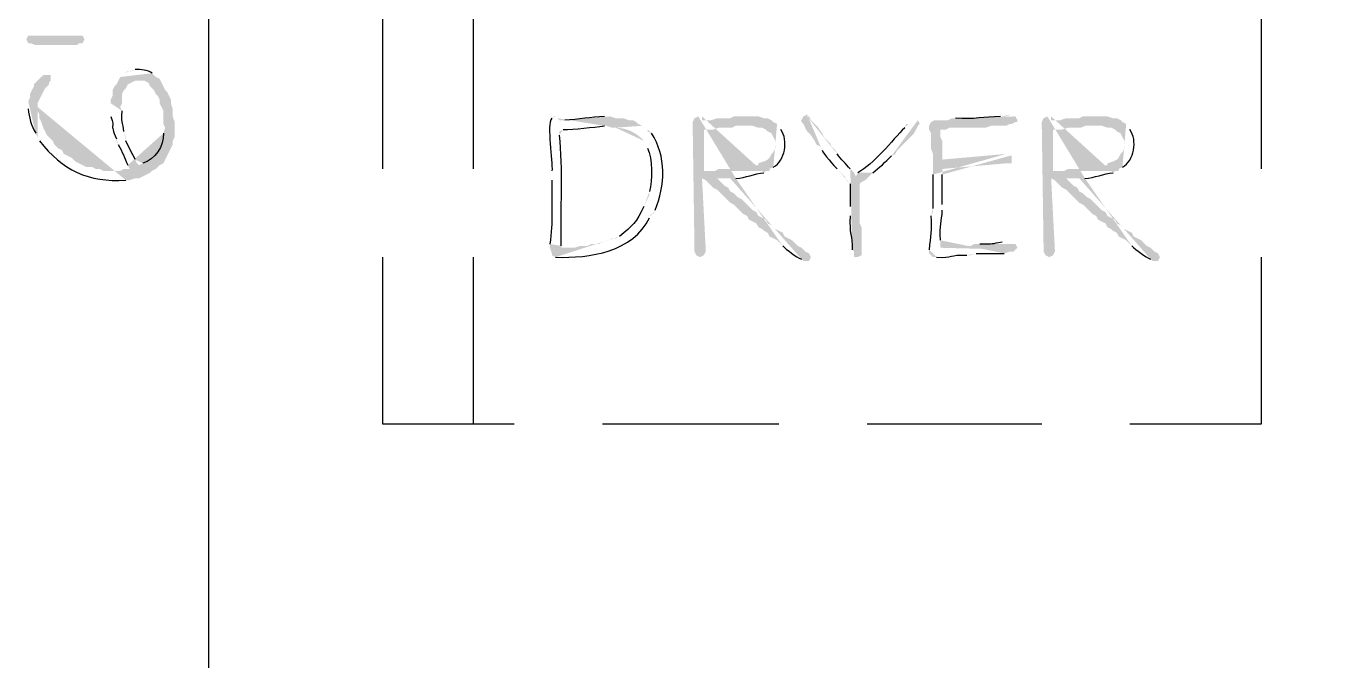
# Model space of a CAD drawing. Header units: inches. Extents: x -167 to 6071, y -6287 to -2731.
# Drawn here: x 1393.72 to 1431.12, y -5776.15 to -5758.12 of the extents above; entities that cross this region are included whole.
import ezdxf

# ---------------------------------------------------------------- set-up
doc = ezdxf.new("R2010")
doc.units = ezdxf.units.IN
doc.header["$LTSCALE"] = 96
doc.header["$MEASUREMENT"] = 0
doc.layers.add('PDF_Geometry', color=7, linetype='Continuous', true_color=0x4a4a4a)
doc.layers.add('PDF_Solid Fills', color=7, linetype='Continuous')

msp = doc.modelspace()

# ---------------------------------------------------------------- hatches: boundary and pattern name
at = {"layer": 'PDF_Solid Fills', "transparency": 33554559}
for points in [[(1393.717, -5758.495), (1393.77, -5758.602), (1393.823, -5758.602), (1393.983, -5758.655), (1395.157, -5758.655), (1395.21, -5758.602), (1395.317, -5758.602), (1395.37, -5758.495), (1395.317, -5758.389), (1393.77, -5758.389)], [(1414.25, -5760.682), (1413.823, -5760.682), (1413.717, -5760.735), (1413.343, -5760.735), (1413.183, -5760.789), (1412.917, -5760.789), (1414.943, -5760.842), (1414.89, -5760.789), (1414.783, -5760.735), (1414.677, -5760.735), (1414.517, -5760.682), (1414.41, -5760.682)], [(1424.17, -5760.682), (1423.743, -5760.682), (1423.637, -5760.735), (1423.263, -5760.735), (1423.103, -5760.789), (1422.837, -5760.789), (1424.863, -5760.842), (1424.81, -5760.789), (1424.703, -5760.735), (1424.597, -5760.735), (1424.437, -5760.682), (1424.33, -5760.682)]]:
    msp.add_hatch(color=256, dxfattribs=at).paths.add_polyline_path(points)
h = msp.add_hatch(color=256, dxfattribs=at)
h.paths.add_polyline_path([(1393.77, -5760.415), (1393.77, -5760.469)], flags=0)
h.paths.add_polyline_path([(1393.983, -5761.162), (1394.037, -5761.269), (1394.037, -5760.309), (1394.09, -5760.202), (1394.197, -5759.989), (1394.25, -5759.882), (1394.357, -5759.775), (1394.357, -5759.722), (1394.41, -5759.669), (1394.41, -5759.509), (1394.197, -5759.509), (1394.143, -5759.562), (1393.93, -5759.775), (1393.93, -5759.829), (1393.877, -5759.935), (1393.823, -5760.042), (1393.823, -5760.149), (1393.77, -5760.255)], flags=0)
h = msp.add_hatch(color=256, dxfattribs=at)
h.paths.add_polyline_path([(1396.117, -5760.469), (1396.117, -5760.682)], flags=0)
h.paths.add_polyline_path([(1396.277, -5761.322), (1396.277, -5761.375), (1396.33, -5761.482)], flags=0)
h.paths.add_polyline_path([(1396.597, -5762.069), (1396.65, -5762.175), (1396.65, -5762.495), (1396.81, -5762.442), (1396.917, -5762.442), (1397.13, -5762.335), (1397.237, -5762.282), (1397.29, -5762.229), (1397.397, -5762.175), (1397.45, -5762.122), (1397.503, -5762.069), (1397.61, -5762.015), (1397.663, -5761.909), (1397.663, -5761.002), (1397.61, -5761.162)], flags=0)
h.paths.add_polyline_path([(1397.023, -5762.015), (1396.917, -5762.069), (1396.863, -5762.015), (1396.81, -5761.909)], flags=0)
h.paths.add_polyline_path([(1396.543, -5761.375), (1396.543, -5761.269), (1396.49, -5761.109)], flags=0)
h.paths.add_polyline_path([(1396.437, -5760.522), (1396.383, -5760.415), (1396.383, -5759.562), (1396.33, -5759.669), (1396.277, -5759.775), (1396.223, -5759.829), (1396.17, -5759.935), (1396.17, -5760.095), (1396.117, -5760.202), (1396.117, -5760.309)], flags=0)
h = msp.add_hatch(color=256, dxfattribs=at)
h.paths.add_polyline_path([(1396.383, -5759.562), (1396.383, -5760.415), (1396.437, -5760.309), (1396.437, -5760.042), (1396.49, -5759.935), (1396.543, -5759.882), (1396.597, -5759.775), (1396.81, -5759.669), (1397.077, -5759.669), (1397.183, -5759.722), (1397.237, -5759.829), (1397.343, -5759.935), (1397.397, -5760.042), (1397.45, -5760.095), (1397.503, -5760.202), (1397.503, -5760.309), (1397.557, -5760.415), (1397.61, -5760.522), (1397.61, -5760.895), (1397.663, -5761.002), (1397.663, -5761.909), (1397.717, -5761.802), (1397.77, -5761.695), (1397.877, -5761.482), (1397.877, -5761.375), (1397.93, -5761.269), (1397.93, -5760.842), (1397.877, -5760.682), (1397.877, -5760.469), (1397.823, -5760.309), (1397.823, -5760.202), (1397.77, -5760.095), (1397.717, -5759.989), (1397.663, -5759.935), (1397.557, -5759.722), (1397.503, -5759.615), (1397.397, -5759.562), (1397.29, -5759.455)], flags=0)
h.paths.add_polyline_path([(1396.81, -5759.349), (1396.703, -5759.402), (1396.597, -5759.402), (1396.49, -5759.455)], flags=0)
h = msp.add_hatch(color=256, dxfattribs=at)
h.paths.add_polyline_path([(1394.037, -5761.269), (1394.09, -5761.375)], flags=0)
h.paths.add_polyline_path([(1396.543, -5762.495), (1396.65, -5762.495), (1396.65, -5762.175), (1396.49, -5762.175), (1396.383, -5762.229), (1395.903, -5762.229), (1395.797, -5762.175), (1395.69, -5762.175), (1395.583, -5762.122), (1395.423, -5762.122), (1395.103, -5761.962), (1394.997, -5761.855), (1394.89, -5761.802), (1394.783, -5761.749), (1394.73, -5761.642), (1394.623, -5761.589), (1394.517, -5761.482), (1394.463, -5761.375), (1394.357, -5761.269), (1394.303, -5761.215), (1394.197, -5761.002), (1394.143, -5760.842), (1394.09, -5760.735), (1394.09, -5760.629), (1394.037, -5760.522), (1394.037, -5760.415)], flags=0)
h = msp.add_hatch(color=256, dxfattribs=at)
h.paths.add_polyline_path([(1408.757, -5760.682), (1408.703, -5760.682), (1408.65, -5760.735)], flags=0)
h.paths.add_polyline_path([(1408.65, -5762.229), (1408.65, -5762.495)], flags=0)
h.paths.add_polyline_path([(1408.597, -5764.309), (1408.597, -5764.415), (1408.917, -5764.415), (1408.917, -5764.362)], flags=0)
h.paths.add_polyline_path([(1408.863, -5761.215), (1408.863, -5761.109), (1408.97, -5761.055)], flags=0)
h.paths.add_polyline_path([(1410.143, -5760.949), (1411.21, -5760.949), (1411.103, -5760.895), (1411.05, -5760.842), (1408.863, -5760.789), (1408.81, -5760.735)], flags=0)
h = msp.add_hatch(color=256, dxfattribs=at)
h.paths.add_polyline_path([(1410.197, -5760.682), (1410.143, -5760.682)], flags=0)
h.paths.add_polyline_path([(1409.023, -5760.789), (1408.863, -5760.789), (1411.05, -5760.842), (1410.943, -5760.789), (1410.837, -5760.789), (1410.677, -5760.735), (1410.463, -5760.735), (1410.303, -5760.682)], flags=0)
h = msp.add_hatch(color=256, dxfattribs=at)
h.paths.add_polyline_path([(1412.81, -5760.682), (1412.703, -5760.735), (1412.65, -5760.842), (1412.703, -5764.469), (1412.703, -5764.522), (1412.757, -5764.629), (1412.863, -5764.682), (1412.97, -5764.629), (1413.023, -5764.522), (1413.023, -5764.469), (1412.917, -5762.442), (1413.877, -5762.442)], flags=0)
h.paths.add_polyline_path([(1414.677, -5762.282), (1414.73, -5762.229), (1412.97, -5762.229), (1412.97, -5761.055), (1413.237, -5761.055), (1413.397, -5761.002), (1413.77, -5761.002), (1413.877, -5760.949), (1414.25, -5760.949), (1415.05, -5760.895), (1414.943, -5760.842), (1412.917, -5760.789), (1412.917, -5760.682)], flags=0)
h = msp.add_hatch(color=256, dxfattribs=at)
h.paths.add_polyline_path([(1415.903, -5760.629), (1415.797, -5760.682), (1415.743, -5760.789), (1415.743, -5760.842), (1415.797, -5760.895), (1415.903, -5761.109), (1416.01, -5761.215), (1416.117, -5761.375), (1416.17, -5761.482), (1416.277, -5761.535), (1416.33, -5761.642)], flags=0)
h.paths.add_polyline_path([(1416.757, -5762.175), (1416.863, -5762.282), (1416.97, -5762.389), (1417.023, -5762.495), (1417.13, -5762.602)], flags=0)
h.paths.add_polyline_path([(1417.13, -5763.242), (1417.13, -5763.509)], flags=0)
h.paths.add_polyline_path([(1417.183, -5764.469), (1417.237, -5764.522), (1417.237, -5764.682), (1417.343, -5764.682), (1417.45, -5764.629), (1417.45, -5763.829), (1417.397, -5763.722), (1417.397, -5762.602), (1417.45, -5762.549), (1417.557, -5762.495), (1417.663, -5762.389), (1417.29, -5762.389), (1417.237, -5762.282), (1417.13, -5762.175)], flags=0)
h.paths.add_polyline_path([(1416.757, -5761.749), (1416.703, -5761.642), (1416.597, -5761.535), (1416.543, -5761.429), (1416.437, -5761.322), (1416.383, -5761.269), (1416.33, -5761.162), (1416.223, -5761.002), (1416.117, -5760.895), (1416.01, -5760.789), (1415.957, -5760.682), (1415.903, -5760.682)], flags=0)
h = msp.add_hatch(color=256, dxfattribs=at)
h.paths.add_polyline_path([(1421.717, -5760.629), (1421.557, -5760.682), (1421.397, -5760.682)], flags=0)
h.paths.add_polyline_path([(1420.117, -5760.735), (1420.01, -5760.735), (1419.903, -5760.789), (1419.53, -5760.789), (1419.423, -5760.842), (1419.37, -5760.949), (1419.37, -5761.055), (1419.423, -5761.162), (1419.423, -5761.589), (1419.477, -5761.749), (1419.477, -5761.962), (1419.743, -5761.909), (1419.743, -5761.375), (1419.69, -5761.269), (1419.69, -5761.055), (1419.85, -5761.055), (1419.957, -5761.002), (1420.97, -5761.002), (1421.13, -5760.949), (1421.557, -5760.949), (1421.663, -5760.895), (1421.717, -5760.895), (1421.823, -5760.842), (1421.877, -5760.842), (1421.877, -5760.789), (1421.823, -5760.682)], flags=0)
h = msp.add_hatch(color=256, dxfattribs=at)
h.paths.add_polyline_path([(1422.73, -5760.682), (1422.623, -5760.735), (1422.57, -5760.842), (1422.623, -5764.469), (1422.623, -5764.522), (1422.677, -5764.629), (1422.783, -5764.682), (1422.89, -5764.629), (1422.943, -5764.522), (1422.943, -5764.469), (1422.837, -5762.442), (1423.797, -5762.442)], flags=0)
h.paths.add_polyline_path([(1424.597, -5762.282), (1424.65, -5762.229), (1422.89, -5762.229), (1422.89, -5761.055), (1423.157, -5761.055), (1423.317, -5761.002), (1423.69, -5761.002), (1423.797, -5760.949), (1424.17, -5760.949), (1424.97, -5760.895), (1424.863, -5760.842), (1422.837, -5760.789), (1422.837, -5760.682)], flags=0)
h = msp.add_hatch(color=256, dxfattribs=at)
h.paths.add_polyline_path([(1411.21, -5760.949), (1410.143, -5760.949), (1410.197, -5760.949), (1410.357, -5761.002), (1410.463, -5761.002)], flags=0)
h.paths.add_polyline_path([(1411.263, -5761.375, 0.210636), (1410.463, -5761.002)], flags=0)
h.paths.add_polyline_path([(1411.263, -5761.375), (1411.317, -5761.482), (1411.37, -5761.589)], flags=0)
h.paths.add_polyline_path([(1411.423, -5762.815), (1411.423, -5762.922), (1411.37, -5763.029), (1411.317, -5763.135), (1411.263, -5763.242)], flags=0)
h.paths.add_polyline_path([(1410.57, -5764.095), (1410.463, -5764.149), (1410.357, -5764.149), (1410.25, -5764.202), (1410.09, -5764.255), (1409.983, -5764.309), (1409.77, -5764.309), (1409.663, -5764.362), (1409.45, -5764.362), (1409.29, -5764.415), (1408.597, -5764.415), (1408.65, -5764.575), (1408.65, -5764.629), (1408.757, -5764.682)], flags=0)
h.paths.add_polyline_path([(1411.423, -5763.562), (1411.477, -5763.455), (1411.53, -5763.455), (1411.583, -5763.349)], flags=0)
h.paths.add_polyline_path([(1411.477, -5761.162), (1411.37, -5761.109), (1411.37, -5761.055), (1411.317, -5761.002)], flags=0)
h = msp.add_hatch(color=256, dxfattribs=at)
h.paths.add_polyline_path([(1415.05, -5760.895), (1414.25, -5760.949), (1414.357, -5760.949), (1414.517, -5761.002), (1414.623, -5761.002), (1414.73, -5761.055), (1414.783, -5761.109), (1414.89, -5761.162), (1414.997, -5761.375), (1414.997, -5761.589), (1414.943, -5761.695), (1414.89, -5761.749), (1414.837, -5761.855), (1414.783, -5761.909), (1414.677, -5761.962), (1414.517, -5762.015), (1414.517, -5762.069), (1414.357, -5762.069), (1414.25, -5762.122), (1414.037, -5762.122), (1413.93, -5762.175), (1413.397, -5762.175), (1413.29, -5762.229), (1412.97, -5762.229), (1414.837, -5762.229), (1414.837, -5762.175), (1414.943, -5762.122)], flags=0)
h.paths.add_polyline_path([(1415.157, -5761.055), (1415.103, -5760.949)], flags=0)
h = msp.add_hatch(color=256, dxfattribs=at)
h.paths.add_polyline_path([(1418.943, -5760.735), (1418.89, -5760.789), (1418.783, -5760.895), (1418.73, -5760.895), (1418.677, -5761.002)], flags=0)
h.paths.add_polyline_path([(1417.343, -5762.282), (1417.29, -5762.389), (1417.663, -5762.389), (1417.77, -5762.282)], flags=0)
h.paths.add_polyline_path([(1418.303, -5761.802), (1418.41, -5761.749), (1418.463, -5761.642), (1418.517, -5761.589), (1418.943, -5761.162), (1418.997, -5761.055), (1419.05, -5760.949), (1419.103, -5760.895), (1419.05, -5760.789)], flags=0)
h = msp.add_hatch(color=256, dxfattribs=at)
h.paths.add_polyline_path([(1424.97, -5760.895), (1424.17, -5760.949), (1424.277, -5760.949), (1424.437, -5761.002), (1424.543, -5761.002), (1424.65, -5761.055), (1424.703, -5761.109), (1424.81, -5761.162), (1424.863, -5761.269), (1424.917, -5761.375), (1424.917, -5761.589), (1424.863, -5761.695), (1424.81, -5761.749), (1424.757, -5761.855), (1424.703, -5761.909), (1424.597, -5761.962), (1424.437, -5762.015), (1424.437, -5762.069), (1424.277, -5762.069), (1424.17, -5762.122), (1423.957, -5762.122), (1423.85, -5762.175), (1423.317, -5762.175), (1423.21, -5762.229), (1422.89, -5762.229), (1424.757, -5762.229), (1424.757, -5762.175), (1424.863, -5762.122)], flags=0)
h.paths.add_polyline_path([(1425.077, -5761.055), (1425.023, -5760.949)], flags=0)
h = msp.add_hatch(color=256, dxfattribs=at)
h.paths.add_polyline_path([(1421.557, -5761.749), (1419.743, -5761.909), (1419.477, -5761.962), (1419.477, -5762.335)], flags=0)
h.paths.add_polyline_path([(1419.477, -5763.295), (1419.477, -5763.402), (1419.423, -5763.509)], flags=0)
h.paths.add_polyline_path([(1419.37, -5764.469), (1419.37, -5764.575), (1419.423, -5764.629), (1419.477, -5764.682), (1419.583, -5764.682)], flags=0)
h.paths.add_polyline_path([(1420.437, -5764.629), (1420.543, -5764.629), (1420.703, -5764.575)], flags=0)
h.paths.add_polyline_path([(1421.503, -5764.575), (1421.663, -5764.522), (1421.77, -5764.522), (1421.823, -5764.469), (1419.69, -5764.415), (1419.69, -5764.202)], flags=0)
h.paths.add_polyline_path([(1419.743, -5763.349), (1419.743, -5763.189)], flags=0)
h.paths.add_polyline_path([(1419.743, -5762.335), (1419.743, -5762.175), (1421.557, -5762.015), (1421.717, -5762.015), (1421.717, -5761.802), (1421.663, -5761.802)], flags=0)
h = msp.add_hatch(color=256, dxfattribs=at)
h.paths.add_polyline_path([(1413.877, -5762.442), (1412.917, -5762.442), (1413.023, -5762.495), (1413.13, -5762.602), (1413.237, -5762.709), (1413.343, -5762.762), (1413.45, -5762.869), (1413.557, -5762.975), (1413.61, -5763.029), (1413.717, -5763.135), (1413.823, -5763.189), (1413.93, -5763.295), (1413.983, -5763.349), (1414.09, -5763.455), (1414.197, -5763.509), (1414.25, -5763.615), (1414.463, -5763.722), (1414.517, -5763.829), (1414.623, -5763.882), (1414.677, -5763.935), (1414.783, -5763.989), (1414.837, -5764.095), (1415.05, -5764.202), (1415.21, -5764.362)], flags=0)
h.paths.add_polyline_path([(1415.743, -5764.735), (1415.797, -5764.789), (1415.957, -5764.789), (1416.01, -5764.682), (1415.957, -5764.575), (1415.85, -5764.522), (1415.743, -5764.415), (1415.637, -5764.362), (1415.53, -5764.255), (1415.477, -5764.202), (1415.263, -5764.095), (1415.21, -5763.989), (1415.103, -5763.935), (1414.997, -5763.882), (1414.89, -5763.775), (1414.783, -5763.722), (1414.73, -5763.615), (1414.517, -5763.509), (1414.463, -5763.402), (1414.357, -5763.349), (1414.303, -5763.295), (1414.197, -5763.189), (1414.143, -5763.135), (1414.037, -5763.029), (1413.93, -5762.975), (1413.823, -5762.869), (1413.717, -5762.815), (1413.663, -5762.709), (1413.557, -5762.655), (1413.45, -5762.549), (1413.343, -5762.442), (1413.717, -5762.442)], flags=0)
h = msp.add_hatch(color=256, dxfattribs=at)
h.paths.add_polyline_path([(1423.797, -5762.442), (1422.837, -5762.442), (1422.943, -5762.495), (1423.157, -5762.709), (1423.263, -5762.762), (1423.477, -5762.975), (1423.53, -5763.029), (1423.637, -5763.135), (1423.743, -5763.189), (1423.85, -5763.295), (1423.903, -5763.349), (1424.01, -5763.455), (1424.117, -5763.509), (1424.17, -5763.615), (1424.383, -5763.722), (1424.437, -5763.829), (1424.543, -5763.882), (1424.597, -5763.935), (1424.703, -5763.989), (1424.757, -5764.095), (1424.863, -5764.149), (1424.97, -5764.202), (1425.13, -5764.362)], flags=0)
h.paths.add_polyline_path([(1425.663, -5764.735), (1425.717, -5764.789), (1425.877, -5764.789), (1425.93, -5764.682), (1425.877, -5764.575), (1425.77, -5764.522), (1425.663, -5764.415), (1425.557, -5764.362), (1425.45, -5764.255), (1425.397, -5764.202), (1425.183, -5764.095), (1425.13, -5763.989), (1424.917, -5763.882), (1424.81, -5763.775), (1424.703, -5763.722), (1424.65, -5763.615), (1424.543, -5763.562), (1424.437, -5763.509), (1424.383, -5763.402), (1424.277, -5763.349), (1424.223, -5763.295), (1424.117, -5763.189), (1424.063, -5763.135), (1423.957, -5763.029), (1423.85, -5762.975), (1423.743, -5762.869), (1423.637, -5762.815), (1423.583, -5762.709), (1423.477, -5762.655), (1423.263, -5762.442), (1423.637, -5762.442)], flags=0)
h = msp.add_hatch(color=256, dxfattribs=at)
h.paths.add_polyline_path([(1421.663, -5764.255), (1421.45, -5764.255)], flags=0)
h.paths.add_polyline_path([(1420.81, -5764.309), (1420.65, -5764.309), (1420.543, -5764.362), (1420.063, -5764.362), (1419.903, -5764.415), (1419.69, -5764.415), (1421.823, -5764.469), (1421.877, -5764.415), (1421.823, -5764.309)], flags=0)

# ---------------------------------------------------------------- linework, layer by layer
at = {"layer": 'PDF_Geometry', "color": 7}
msp.add_lwpolyline([(1533.663, -5714.602), (1539.423, -5714.602), (1539.423, -5581.109), (1396.917, -5581.109), (1396.917, -5714.602), (1436.437, -5714.602), (1436.437, -5730.602), (1440.437, -5730.602), (1440.437, -5734.069), (1436.437, -5734.069), (1436.437, -5738.069), (1432.917, -5738.069), (1432.917, -5734.069), (1398.89, -5734.069), (1398.89, -5778.069), (1432.917, -5778.069), (1432.917, -5774.069), (1436.437, -5774.069), (1436.437, -5841.162), (1439.263, -5843.989), (1436.757, -5846.442), (1416.97, -5866.229)], dxfattribs=at)
at = {"layer": 'PDF_Geometry'}
for points in [[(1403.85, -5762.175), (1403.85, -5757.162)], [(1406.41, -5757.162), (1406.41, -5762.175)], [(1428.81, -5757.162), (1428.81, -5762.175)], [(1407.583, -5769.429), (1403.85, -5769.429), (1403.85, -5764.682)], [(1406.41, -5764.682), (1406.41, -5769.429)], [(1428.81, -5764.682), (1428.81, -5769.429), (1425.077, -5769.429)], [(1415.103, -5769.429), (1410.09, -5769.429)], [(1422.57, -5769.429), (1417.61, -5769.429)]]:
    msp.add_lwpolyline(points, dxfattribs=at)
at = {"layer": 'PDF_Geometry', "color": 7}
for points in [[(1397.29, -5759.455), (1397.166, -5759.367), (1396.973, -5759.34), (1396.81, -5759.349)], [(1393.77, -5760.469), (1393.799, -5760.704), (1393.855, -5760.949), (1393.983, -5761.162)], [(1396.117, -5760.682), (1396.262, -5761.059), (1396.058, -5760.821), (1396.277, -5761.322)], [(1396.49, -5761.109), (1396.472, -5760.828), (1396.407, -5760.983), (1396.437, -5760.522)], [(1394.09, -5761.375), (1394.742, -5762.22), (1395.476, -5762.559), (1396.543, -5762.495)], [(1396.81, -5761.909), (1396.721, -5761.731), (1396.632, -5761.553), (1396.543, -5761.375)], [(1397.61, -5761.162), (1397.632, -5761.531), (1397.377, -5761.907), (1397.023, -5762.015)], [(1396.33, -5761.482), (1396.454, -5761.702), (1396.499, -5761.856), (1396.597, -5762.069)]]:
    msp.add_open_spline(points, degree=3, dxfattribs=at)
at = {"layer": 'PDF_Geometry'}
for points in [[(1410.143, -5760.682), (1409.766, -5760.694), (1409.401, -5760.778), (1409.023, -5760.789)], [(1421.397, -5760.682), (1420.914, -5760.699), (1420.659, -5760.767), (1420.117, -5760.735)], [(1408.65, -5760.735), (1408.488, -5760.922), (1408.686, -5761.964), (1408.65, -5762.229)], [(1408.97, -5761.055), (1409.285, -5761.053), (1409.833, -5760.992), (1410.143, -5760.949)], [(1414.943, -5762.122), (1415.281, -5761.943), (1415.374, -5761.367), (1415.157, -5761.055)], [(1418.677, -5761.002), (1418.314, -5761.368), (1417.791, -5762.048), (1417.343, -5762.282)], [(1424.863, -5762.122), (1425.201, -5761.943), (1425.294, -5761.367), (1425.077, -5761.055)], [(1408.917, -5764.362), (1408.886, -5763.386), (1408.98, -5762.138), (1408.863, -5761.215)], [(1411.583, -5763.349), (1411.87, -5762.648), (1411.917, -5761.809), (1411.477, -5761.162)], [(1411.37, -5761.589), (1411.51, -5761.866), (1411.519, -5762.513), (1411.423, -5762.815)], [(1416.33, -5761.642), (1416.36, -5761.734), (1416.681, -5762.102), (1416.757, -5762.175)], [(1417.13, -5762.175), (1417.002, -5762.026), (1416.858, -5761.903), (1416.757, -5761.749)], [(1417.77, -5762.282), (1417.956, -5762.146), (1418.128, -5761.976), (1418.303, -5761.802)], [(1408.65, -5762.495), (1408.637, -5763.126), (1408.688, -5763.687), (1408.597, -5764.309)], [(1413.877, -5762.442), (1414.156, -5762.436), (1414.406, -5762.303), (1414.677, -5762.282)], [(1419.477, -5762.335), (1419.477, -5762.655), (1419.477, -5762.975), (1419.477, -5763.295)], [(1419.743, -5763.189), (1419.743, -5762.904), (1419.743, -5762.62), (1419.743, -5762.335)], [(1423.797, -5762.442), (1424.076, -5762.436), (1424.326, -5762.303), (1424.597, -5762.282)], [(1417.13, -5762.602), (1417.13, -5762.815), (1417.13, -5763.029), (1417.13, -5763.242)], [(1411.263, -5763.242), (1411.062, -5763.684), (1410.938, -5763.795), (1410.57, -5764.095)], [(1408.757, -5764.682), (1409.721, -5764.725), (1410.966, -5764.527), (1411.423, -5763.562)], [(1417.13, -5763.509), (1417.088, -5764.042), (1417.194, -5764.057), (1417.183, -5764.469)], [(1419.423, -5763.509), (1419.44, -5763.935), (1419.409, -5764.073), (1419.37, -5764.469)], [(1419.69, -5764.202), (1419.658, -5763.738), (1419.732, -5763.698), (1419.743, -5763.349)], [(1415.21, -5764.362), (1415.325, -5764.472), (1415.594, -5764.684), (1415.743, -5764.735)], [(1421.45, -5764.255), (1421.107, -5764.311), (1421.248, -5764.32), (1420.81, -5764.309)], [(1425.13, -5764.362), (1425.246, -5764.472), (1425.514, -5764.684), (1425.663, -5764.735)], [(1419.583, -5764.682), (1420.06, -5764.716), (1419.939, -5764.599), (1420.437, -5764.629)], [(1420.703, -5764.575), (1420.97, -5764.575), (1421.237, -5764.575), (1421.503, -5764.575)]]:
    msp.add_open_spline(points, degree=3, dxfattribs=at)

doc.saveas('drawing.dxf')
